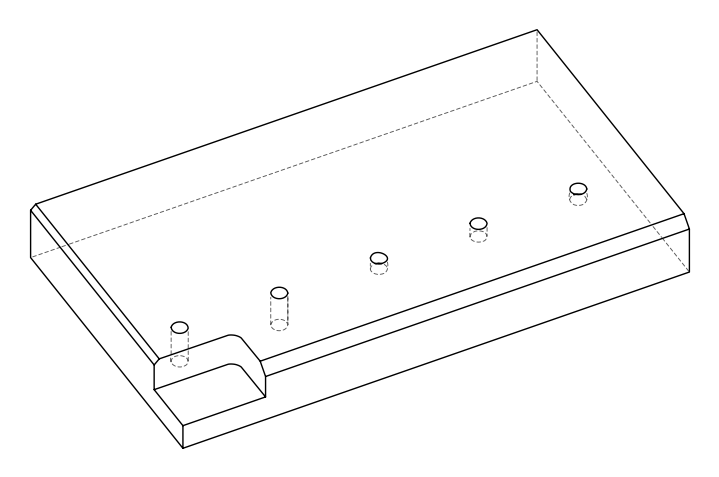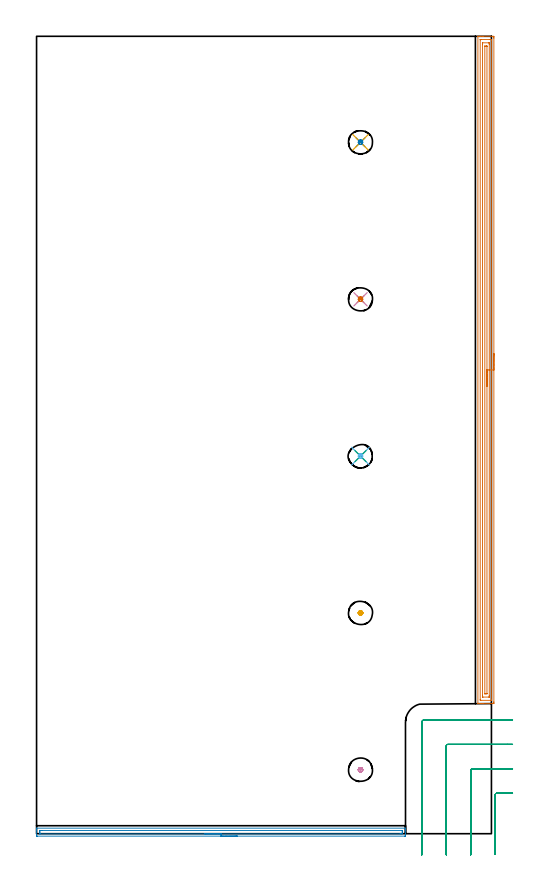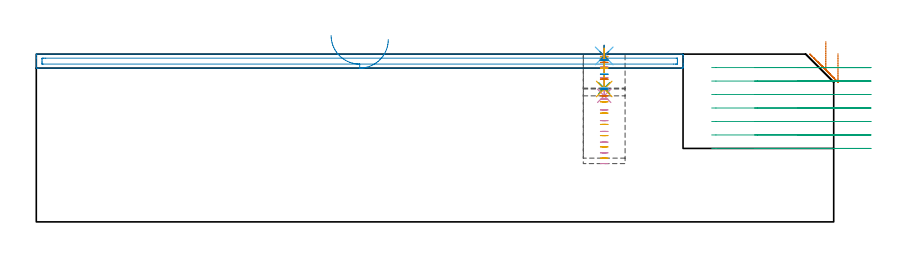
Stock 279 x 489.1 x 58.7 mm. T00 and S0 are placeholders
(PLAN: 14 operations, 5 tool changes, 24.8 min)
(1 AREA_MILL | FG_CHAMFER_SURFACE | UGT0205_001 | 13.31 min | 19932 mm3)
(2 AREA_MILL_1 | FG_CHAMFER_SURFACE_1 | UGT0205_001 | 3.8 min | 2759 mm3)
(3 MILL_CORNER_NOTCH_RECTANGULAR | CORNER_NOTCH_RECTANGULAR | UGT0201_094 | Follow Part, ap 5, ae 75% | 5.9 min | 137540 mm3)
(4 MILL_BLIND_HOLE_FROM_SOLID_MATERIAL | STEP1POCKET | UGT0201_129 | Spiral | 0.57 min | 6401 mm3)
(5 MILL_BLIND_HOLE_FROM_SOLID_MATERIAL_1 | STEP1POCKET_1 | UGT0201_129 | Spiral | 0.52 min | 6065 mm3)
(6 SPOT_DRILL | STEP1POCKET_2 | NXT0321_9005460120000 | 0.03 min | 30 mm3)
(7 SPOT_DRILL_1 | STEP1POCKET_3 | NXT0321_9005460120000 | 0.03 min | 32 mm3)
(8 SPOT_DRILL_2 | STEP1POCKET_4 | NXT0321_9005460120000 | 0.03 min | 9 mm3)
(9 DRILL_BLIND_HOLE_INTO_CENTER | STEP1POCKET_2 | NXT0301_128 | 0.06 min | 1238 mm3)
(10 DRILL_BLIND_HOLE_INTO_CENTER_1 | STEP1POCKET_3 | NXT0301_128 | 0.07 min | 1498 mm3)
(11 DRILL_BLIND_HOLE_INTO_CENTER_2 | STEP1POCKET_4 | NXT0301_128 | 0.06 min | 1278 mm3)
(12 MILL_ROUGH_BLIND_HOLE_CONTOUR | STEP1POCKET_2 | UGT0201_129 | Spiral | 0.16 min | 736 mm3)
(13 MILL_ROUGH_BLIND_HOLE_CONTOUR_1 | STEP1POCKET_3 | UGT0201_129 | Spiral | 0.16 min | 942 mm3)
(14 MILL_ROUGH_BLIND_HOLE_CONTOUR_2 | STEP1POCKET_4 | UGT0201_129 | Spiral | 0.16 min | 769 mm3)
(TOOL UGT0205_001 | Chamfer Mill 20 x 3 x 45 deg. | D20 FL50 Z2)
(TOOL UGT0201_094 | End mill 20 mm | D20 FL38 Z4)
(TOOL UGT0201_129 | Carbide End Mill 11.9 | D11.9 FL15 Z4)
(TOOL NXT0321_9005460120000 | NC Spot Drill, 142deg, 12mm, Carbide, Uncoated | D12 PA142 FL30 Z2)
(TOOL NXT0301_128 | Carbide Drill 12mm [861.1-1200-036A1-GP GC34] | D12 PA150 FL37.4 Z2)
(OP 1 AREA_MILL)
G17 G21 G94 G90
T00 M6
G54
G17 G0 G90 X280.5 Y294.45 S1061 M3
G43 Z68.7 H0
Z58.9
G94 G1 Y294.412 Z58.029 F250.
Y294.298 Z57.164
Y294.109 Z56.312
Y293.847 Z55.48
Y293.513 Z54.674
Y293.11 Z53.9
Y292.642 Z53.164
Y292.11 Z52.472
Y291.521 Z51.829
Y290.878 Z51.24
Y290.186 Z50.709
Y289.45 Z50.24
Y288.676 Z49.837
Y287.87 Z49.503
Y287.038 Z49.241
Y286.186 Z49.052
Y285.322 Z48.938
Y284.45 Z48.9
Y80.818
X280.499 Y80.412 Z48.901
X280.495 Y79.931 Z48.903
X280.492 Y79.809 Z48.906
X280.018 Y79.8 Z49.379
X273.833 Z55.561
X273.277 Z56.12
X272.949 Z56.447
X272.394 Z57.002
X272.065 Z57.329
X271.409 Z57.99
X271.058 Z58.341
X270.715 Z58.676
X270.702 Y79.808 Z58.688
X270.7 Y79.966 Z58.7
Y488.934
X270.703 Y489.092 Z58.688
X270.715 Y489.1 Z58.676
X271.058 Z58.341
X271.409 Z57.991
X272.065 Z57.329
X273.277 Z56.12
X273.833 Z55.561
X279.74 Z49.657
X280.018 Y489.097 Z49.379
X280.492 Y489.091 Z48.906
X280.495 Y488.969 Z48.903
X280.499 Y488.488 Z48.901
X280.5 Y488.001 Z48.9
Y284.45
X279.086 Z50.314
X279.085 Y81.987 Z50.315
X279.084 Y81.882 Z50.316
X279.082 Y81.83 Z50.318
X279.08 Y81.812 Z50.32
X279.039 Y81.81 Z50.361
X278.644 Y81.801 Z50.756
X272.458 Z56.942
X272.229 Y81.806 Z57.171
X272.121 Y81.811 Z57.279
X272.115 Y82.148 Z57.285
Y82.198
Y486.913
X272.116 Y487.018 Z57.284
X272.118 Y487.07 Z57.282
X272.12 Y487.088 Z57.28
X272.161 Y487.09 Z57.239
X272.556 Y487.099 Z56.844
X278.251 Y487.1 Z51.149
X278.741 Y487.099 Z50.659
X278.971 Y487.094 Z50.429
X279.079 Y487.089 Z50.321
X279.085 Y486.752 Z50.315
Y486.702
X279.086 Y284.45 Z50.314
X277.671 Z51.729
Y84.57
X277.667 Y83.984 Z51.733
X277.665 Y83.833 Z51.735
X277.655 Y83.81 Z51.745
X277.61 Y83.804 Z51.79
X277.549 Y83.801 Z51.851
X273.833 Z55.567
X273.651 Y83.805 Z55.749
X273.536 Y83.81 Z55.864
X273.532 Y83.882 Z55.868
X273.53 Y83.984 Z55.87
X273.529 Y84.292 Z55.871
X273.528 Y84.877 Z55.872
X273.529 Y484.33 Z55.871
X273.532 Y484.916 Z55.868
X273.535 Y485.067 Z55.865
X273.545 Y485.09 Z55.855
X273.59 Y485.096 Z55.81
X273.651 Y485.099 Z55.749
X277.367 Z52.033
X277.549 Y485.095 Z51.851
X277.664 Y485.09 Z51.736
X277.668 Y485.018 Z51.732
X277.67 Y484.916 Z51.73
X277.671 Y484.608 Z51.729
X277.672 Y484.023 Z51.728
X277.671 Y284.45 Z51.729
X276.257 Z53.143
Y85.999
X276.256 Y85.904 Z53.144
X276.253 Y85.846 Z53.147
X276.251 Y85.819 Z53.149
X276.239 Y85.81 Z53.161
X275.57 Y85.8 Z53.83
X275.167 Y85.805 Z54.233
X274.966 Y85.81 Z54.434
X274.949 Y85.812 Z54.451
X274.947 Y85.827 Z54.453
X274.944 Y85.864 Z54.456
X274.943 Y85.915 Z54.457
Y482.901
X274.944 Y482.996 Z54.456
X274.947 Y483.054 Z54.453
X274.949 Y483.081 Z54.451
X274.961 Y483.09 Z54.439
X275.63 Y483.1 Z53.77
X276.033 Y483.095 Z53.367
X276.234 Y483.09 Z53.166
X276.251 Y483.088 Z53.149
X276.253 Y483.073 Z53.147
X276.256 Y483.036 Z53.144
X276.257 Y482.985 Z53.143
Y284.45
Y283.578 Z53.181
Y282.714 Z53.295
Y281.862 Z53.483
Y281.03 Z53.746
Y280.224 Z54.08
Y279.45 Z54.482
Y278.714 Z54.951
Y278.022 Z55.482
Y277.379 Z56.072
Y276.79 Z56.715
Y276.258 Z57.407
Y275.79 Z58.143
Y275.387 Z58.917
Y275.053 Z59.723
Y274.791 Z60.555
Y274.602 Z61.406
Y274.488 Z62.271
Y274.45 Z63.143
G0 Z68.7
M5
M2
(OP 2 AREA_MILL_1)
G17 G21 G94 G90
T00 M6
G54
G17 G0 G90 X123.15 Y-1.5 S1061 M3
G43 Z68.7 H0
Z63.8
G94 G1 X123.112 Z62.928 F250.
X122.998 Z62.064
X122.809 Z61.212
X122.547 Z60.38
X122.213 Z59.574
X121.81 Z58.8
X121.342 Z58.064
X120.81 Z57.372
X120.221 Z56.729
X119.578 Z56.14
X118.886 Z55.608
X118.15 Z55.14
X117.376 Z54.737
X116.57 Z54.403
X115.738 Z54.141
X114.886 Z53.952
X114.022 Z53.838
X113.15 Z53.8
X0.615
X0.332 Y-1.498
X0.01 Y-1.493 Z53.803
X0. Y-1.223 Z54.073
Y1.926 Z57.222
Y2.254 Z57.548
Y2.909 Z58.208
Y3.191 Z58.49
X0.001 Y3.296 Z58.587
X0.003 Y3.345 Z58.636
X0.01 Y3.397 Z58.688
X0.168 Y3.4 Z58.7
X226.132
X226.29 Y3.397 Z58.688
X226.298 Y3.297 Z58.589
X226.3 Y3.191 Z58.49
Y2.909 Z58.208
Y2.254 Z57.548
Y0.188 Z55.485
Y-0.354 Z54.941
Y-0.952 Z54.344
X226.297 Y-1.223 Z54.073
X226.29 Y-1.493 Z53.802
X225.968 Y-1.498 Z53.8
X225.685 Y-1.5
X113.15
Y-0.086 Z55.214
X2.401 Y-0.085 Z55.215
X2.124 Y-0.084 Z55.216
X2.044 Y-0.081 Z55.219
X2.011 Y-0.079 Z55.221
X2.008 Y-0.061 Z55.239
X2.002 Y0.035 Z55.335
X2. Y0.515 Z55.815
Y0.906 Z56.206
X2.001 Y1.384 Z56.684
X2.004 Y1.771 Z57.071
X2.01 Y1.904 Z57.204
X2.024 Y1.979 Z57.279
X2.093 Y1.98 Z57.28
X2.401 Y1.984 Z57.284
X2.677 Y1.985 Z57.285
X3.294 Y1.986 Z57.286
X223.899 Y1.985 Z57.285
X224.176 Y1.984 Z57.284
X224.256 Y1.981 Z57.281
X224.289 Y1.979 Z57.279
X224.291 Y1.961 Z57.261
X224.298 Y1.865 Z57.165
X224.3 Y1.384 Z56.684
Y0.994 Z56.294
X224.299 Y0.515 Z55.815
X224.296 Y0.128 Z55.428
X224.29 Y-0.004 Z55.296
X224.276 Y-0.079 Z55.221
X224.207 Y-0.081 Z55.219
X223.899 Y-0.084 Z55.216
X223.623 Y-0.085 Z55.215
X223.006 Y-0.086 Z55.214
X113.15
X112.278 Z55.252
X111.414 Z55.366
X110.562 Z55.555
X109.73 Z55.817
X108.924 Z56.151
X108.15 Z56.554
X107.414 Z57.023
X106.722 Z57.554
X106.079 Z58.143
X105.49 Z58.786
X104.958 Z59.478
X104.49 Z60.214
X104.087 Z60.988
X103.753 Z61.794
X103.491 Z62.626
X103.302 Z63.478
X103.188 Z64.343
X103.15 Z65.214
G0 Z68.7
M5
M2
(OP 3 MILL_CORNER_NOTCH_RECTANGULAR)
G17 G21 G94 G90
T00 M6
G54
G17 G0 G90 X292. Y24.8 S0 M3
G43 Z68.7 H0
Z53.986
G94 G1 X289. F250.
X282.294 F500.
G3 X281.3 Y23.806 R1.
G1 Y-9.732
Y-12.732 F250.
G0 Z68.7
X292. Y39.8
Z53.986
G1 X289.
X267.295 F500.
G3 X266.3 Y38.805 R1.
G1 Y-10.
Y-13. F250.
G0 Z68.7
X292. Y54.8
Z53.986
G1 X289.
X252.295 F500.
G3 X251.3 Y53.805 R1.
G1 Y-10.
Y-13. F250.
G0 Z68.7
X292. Y69.8
Z53.986
G1 X289.
X237.8 F500.
G3 X236.3 Y68.3 R1.5
G1 Y-10.
Y-13. F250.
G0 Z68.7
X292. Y24.8
Z49.271
G1 X289.
X282.294 F500.
G3 X281.3 Y23.806 R1.
G1 Y-9.732
Y-12.732 F250.
G0 Z68.7
X292. Y39.8
Z49.271
G1 X289.
X267.295 F500.
G3 X266.3 Y38.805 R1.
G1 Y-10.
Y-13. F250.
G0 Z68.7
X292. Y54.8
Z49.271
G1 X289.
X252.295 F500.
G3 X251.3 Y53.805 R1.
G1 Y-10.
Y-13. F250.
G0 Z68.7
X292. Y69.8
Z49.271
G1 X289.
X237.8 F500.
G3 X236.3 Y68.3 R1.5
G1 Y-10.
Y-13. F250.
G0 Z68.7
X292. Y24.8
Z44.557
G1 X289.
X282.294 F500.
G3 X281.3 Y23.806 R1.
G1 Y-9.732
Y-12.732 F250.
G0 Z68.7
X292. Y39.8
Z44.557
G1 X289.
X267.295 F500.
G3 X266.3 Y38.805 R1.
G1 Y-10.
Y-13. F250.
G0 Z68.7
X292. Y54.8
Z44.557
G1 X289.
X252.295 F500.
G3 X251.3 Y53.805 R1.
G1 Y-10.
Y-13. F250.
G0 Z68.7
X292. Y69.8
Z44.557
G1 X289.
X237.8 F500.
G3 X236.3 Y68.3 R1.5
G1 Y-10.
Y-13. F250.
G0 Z68.7
X292. Y24.8
Z39.843
G1 X289.
X282.294 F500.
G3 X281.3 Y23.806 R1.
G1 Y-9.732
Y-12.732 F250.
G0 Z68.7
X292. Y39.8
Z39.843
G1 X289.
X267.295 F500.
G3 X266.3 Y38.805 R1.
G1 Y-10.
Y-13. F250.
G0 Z68.7
X292. Y54.8
Z39.843
G1 X289.
X252.295 F500.
G3 X251.3 Y53.805 R1.
G1 Y-10.
Y-13. F250.
G0 Z68.7
X292. Y69.8
Z39.843
G1 X289.
X237.8 F500.
G3 X236.3 Y68.3 R1.5
G1 Y-10.
Y-13. F250.
G0 Z68.7
X292. Y24.8
Z35.129
G1 X289.
X282.294 F500.
G3 X281.3 Y23.806 R1.
G1 Y-9.732
Y-12.732 F250.
G0 Z68.7
X292. Y39.8
Z35.129
G1 X289.
X267.295 F500.
G3 X266.3 Y38.805 R1.
G1 Y-10.
Y-13. F250.
G0 Z68.7
X292. Y54.8
Z35.129
G1 X289.
X252.295 F500.
G3 X251.3 Y53.805 R1.
G1 Y-10.
Y-13. F250.
G0 Z68.7
X292. Y69.8
Z35.129
G1 X289.
X237.8 F500.
G3 X236.3 Y68.3 R1.5
G1 Y-10.
Y-13. F250.
G0 Z68.7
X292. Y24.8
Z30.414
G1 X289.
X282.294 F500.
G3 X281.3 Y23.806 R1.
G1 Y-9.732
Y-12.732 F250.
G0 Z68.7
X292. Y39.8
Z30.414
G1 X289.
X267.295 F500.
G3 X266.3 Y38.805 R1.
G1 Y-10.
Y-13. F250.
G0 Z68.7
X292. Y54.8
Z30.414
G1 X289.
X252.295 F500.
G3 X251.3 Y53.805 R1.
G1 Y-10.
Y-13. F250.
G0 Z68.7
X292. Y69.8
Z30.414
G1 X289.
X237.8 F500.
G3 X236.3 Y68.3 R1.5
G1 Y-10.
Y-13. F250.
G0 Z68.7
X292. Y24.8
Z25.7
G1 X289.
X282.294 F500.
G3 X281.3 Y23.806 R1.
G1 Y-9.732
Y-12.732 F250.
G0 Z68.7
X292. Y39.8
Z25.7
G1 X289.
X267.295 F500.
G3 X266.3 Y38.805 R1.
G1 Y-10.
Y-13. F250.
G0 Z68.7
X292. Y54.8
Z25.7
G1 X289.
X252.295 F500.
G3 X251.3 Y53.805 R1.
G1 Y-10.
Y-13. F250.
G0 Z68.7
X292. Y69.8
Z25.7
G1 X289.
X237.8 F500.
G3 X236.3 Y68.3 R1.5
G1 Y-10.
Y-13. F250.
G0 Z68.7
M5
M2
(OP 4 MILL_BLIND_HOLE_FROM_SOLID_MATERIAL)
G17 G21 G94 G90
T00 M6
G54
G17 G0 G90 X198.7 Y39.2 S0 M3
G43 Z68.7 H0
Z57.945
G94 G3 X199.375 Y39.875 R0.675 F250.
X198.7 Y40.55 R0.675
X197.35 Y39.2 R1.35
X198.7 Y40.55 R-1.35
X198.025 Y39.875 R0.675
X198.7 Y39.2 R0.675
G0 Z54.191
G3 X199.375 Y39.875 R0.675
X198.7 Y40.55 R0.675
X197.35 Y39.2 R1.35
X198.7 Y40.55 R-1.35
X198.025 Y39.875 R0.675
X198.7 Y39.2 R0.675
G0 Z50.436
G3 X199.375 Y39.875 R0.675
X198.7 Y40.55 R0.675
X197.35 Y39.2 R1.35
X198.7 Y40.55 R-1.35
X198.025 Y39.875 R0.675
X198.7 Y39.2 R0.675
G0 Z46.682
G3 X199.375 Y39.875 R0.675
X198.7 Y40.55 R0.675
X197.35 Y39.2 R1.35
X198.7 Y40.55 R-1.35
X198.025 Y39.875 R0.675
X198.7 Y39.2 R0.675
G0 Z42.927
G3 X199.375 Y39.875 R0.675
X198.7 Y40.55 R0.675
X197.35 Y39.2 R1.35
X198.7 Y40.55 R-1.35
X198.025 Y39.875 R0.675
X198.7 Y39.2 R0.675
G0 Z39.173
G3 X199.375 Y39.875 R0.675
X198.7 Y40.55 R0.675
X197.35 Y39.2 R1.35
X198.7 Y40.55 R-1.35
X198.025 Y39.875 R0.675
X198.7 Y39.2 R0.675
G0 Z35.418
G3 X199.375 Y39.875 R0.675
X198.7 Y40.55 R0.675
X197.35 Y39.2 R1.35
X198.7 Y40.55 R-1.35
X198.025 Y39.875 R0.675
X198.7 Y39.2 R0.675
G0 Z31.664
G3 X199.375 Y39.875 R0.675
X198.7 Y40.55 R0.675
X197.35 Y39.2 R1.35
X198.7 Y40.55 R-1.35
X198.025 Y39.875 R0.675
X198.7 Y39.2 R0.675
G0 Z27.909
G3 X199.375 Y39.875 R0.675
X198.7 Y40.55 R0.675
X197.35 Y39.2 R1.35
X198.7 Y40.55 R-1.35
X198.025 Y39.875 R0.675
X198.7 Y39.2 R0.675
G0 Z24.155
G3 X199.375 Y39.875 R0.675
X198.7 Y40.55 R0.675
X197.35 Y39.2 R1.35
X198.7 Y40.55 R-1.35
X198.025 Y39.875 R0.675
X198.7 Y39.2 R0.675
G0 Z20.4
G3 X199.375 Y39.875 R0.675
X198.7 Y40.55 R0.675
X197.35 Y39.2 R1.35
X198.7 Y40.55 R-1.35
X198.025 Y39.875 R0.675
X198.7 Y39.2 R0.675
G0 Z68.7
M5
M2
(OP 5 MILL_BLIND_HOLE_FROM_SOLID_MATERIAL_1)
G17 G21 G94 G90
T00 M6
G54
G17 G0 G90 X198.7 Y135.4 S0 M3
G43 Z68.7 H0
Z57.76
G94 G3 X199.375 Y136.075 R0.675 F250.
X198.7 Y136.75 R0.675
X197.35 Y135.4 R1.35
X198.7 Y136.75 R-1.35
X198.025 Y136.075 R0.675
X198.7 Y135.4 R0.675
G0 Z53.82
G3 X199.375 Y136.075 R0.675
X198.7 Y136.75 R0.675
X197.35 Y135.4 R1.35
X198.7 Y136.75 R-1.35
X198.025 Y136.075 R0.675
X198.7 Y135.4 R0.675
G0 Z49.88
G3 X199.375 Y136.075 R0.675
X198.7 Y136.75 R0.675
X197.35 Y135.4 R1.35
X198.7 Y136.75 R-1.35
X198.025 Y136.075 R0.675
X198.7 Y135.4 R0.675
G0 Z45.94
G3 X199.375 Y136.075 R0.675
X198.7 Y136.75 R0.675
X197.35 Y135.4 R1.35
X198.7 Y136.75 R-1.35
X198.025 Y136.075 R0.675
X198.7 Y135.4 R0.675
G0 Z42.
G3 X199.375 Y136.075 R0.675
X198.7 Y136.75 R0.675
X197.35 Y135.4 R1.35
X198.7 Y136.75 R-1.35
X198.025 Y136.075 R0.675
X198.7 Y135.4 R0.675
G0 Z38.06
G3 X199.375 Y136.075 R0.675
X198.7 Y136.75 R0.675
X197.35 Y135.4 R1.35
X198.7 Y136.75 R-1.35
X198.025 Y136.075 R0.675
X198.7 Y135.4 R0.675
G0 Z34.12
G3 X199.375 Y136.075 R0.675
X198.7 Y136.75 R0.675
X197.35 Y135.4 R1.35
X198.7 Y136.75 R-1.35
X198.025 Y136.075 R0.675
X198.7 Y135.4 R0.675
G0 Z30.18
G3 X199.375 Y136.075 R0.675
X198.7 Y136.75 R0.675
X197.35 Y135.4 R1.35
X198.7 Y136.75 R-1.35
X198.025 Y136.075 R0.675
X198.7 Y135.4 R0.675
G0 Z26.24
G3 X199.375 Y136.075 R0.675
X198.7 Y136.75 R0.675
X197.35 Y135.4 R1.35
X198.7 Y136.75 R-1.35
X198.025 Y136.075 R0.675
X198.7 Y135.4 R0.675
G0 Z22.3
G3 X199.375 Y136.075 R0.675
X198.7 Y136.75 R0.675
X197.35 Y135.4 R1.35
X198.7 Y136.75 R-1.35
X198.025 Y136.075 R0.675
X198.7 Y135.4 R0.675
G0 Z68.7
M5
M2
(OP 6 SPOT_DRILL)
G17 G21 G94 G90
T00 M6
G54
G17 G0 G90 X198.7 Y231.6 S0 M3
G43 Z68.7 H0
G94 G81 G98 Z58.072 F250. R61.7
G80
M5
M2
(OP 7 SPOT_DRILL_1)
G17 G21 G94 G90
T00 M6
G54
G17 G0 G90 X198.7 Y327.8 S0 M3
G43 Z68.7 H0
G94 G81 G98 Z58.072 F250. R61.7
G80
M5
M2
(OP 8 SPOT_DRILL_2)
G17 G21 G94 G90
T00 M6
G54
G17 G0 G90 X198.7 Y424.1 S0 M3
G43 Z68.7 H0
G94 G81 G98 Z58.072 F250. R61.7
G80
M5
M2
(OP 9 DRILL_BLIND_HOLE_INTO_CENTER)
G17 G21 G94 G90
T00 M6
G54
G17 G0 G90 X198.7 Y231.6 S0 M3
G43 Z68.7 H1
G94 G81 G98 Z46.8 F250. R60.7
G80
M5
M2
(OP 10 DRILL_BLIND_HOLE_INTO_CENTER_1)
G17 G21 G94 G90
T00 M6
G54
G17 G0 G90 X198.7 Y327.8 S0 M3
G43 Z68.7 H1
G94 G81 G98 Z44.1 F250. R60.7
G80
M5
M2
(OP 11 DRILL_BLIND_HOLE_INTO_CENTER_2)
G17 G21 G94 G90
T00 M6
G54
G17 G0 G90 X198.7 Y424.1 S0 M3
G43 Z68.7 H1
G94 G81 G98 Z46.5 F250. R60.7
G80
M5
M2
(OP 12 MILL_ROUGH_BLIND_HOLE_CONTOUR)
G17 G21 G94 G90
T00 M6
G54
G17 G0 G90 X198.7 Y231.6 S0 M3
G43 Z68.7 H0
Z56.733
G94 G3 X199.375 Y232.275 R0.675 F250.
X198.7 Y232.95 R0.675
X197.35 Y231.6 R1.35
X198.7 Y232.95 R-1.35
X198.025 Y232.275 R0.675
X198.7 Y231.6 R0.675
G0 Z51.767
G3 X199.375 Y232.275 R0.675
X198.7 Y232.95 R0.675
X197.35 Y231.6 R1.35
X198.7 Y232.95 R-1.35
X198.025 Y232.275 R0.675
X198.7 Y231.6 R0.675
G0 Z46.8
G3 X199.375 Y232.275 R0.675
X198.7 Y232.95 R0.675
X197.35 Y231.6 R1.35
X198.7 Y232.95 R-1.35
X198.025 Y232.275 R0.675
X198.7 Y231.6 R0.675
G0 Z68.7
M5
M2
(OP 13 MILL_ROUGH_BLIND_HOLE_CONTOUR_1)
G17 G21 G94 G90
T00 M6
G54
G17 G0 G90 X198.7 Y327.8 S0 M3
G43 Z68.7 H0
Z55.833
G94 G3 X199.375 Y328.475 R0.675 F250.
X198.7 Y329.15 R0.675
X197.35 Y327.8 R1.35
X198.7 Y329.15 R-1.35
X198.025 Y328.475 R0.675
X198.7 Y327.8 R0.675
G0 Z49.967
G3 X199.375 Y328.475 R0.675
X198.7 Y329.15 R0.675
X197.35 Y327.8 R1.35
X198.7 Y329.15 R-1.35
X198.025 Y328.475 R0.675
X198.7 Y327.8 R0.675
G0 Z44.1
G3 X199.375 Y328.475 R0.675
X198.7 Y329.15 R0.675
X197.35 Y327.8 R1.35
X198.7 Y329.15 R-1.35
X198.025 Y328.475 R0.675
X198.7 Y327.8 R0.675
G0 Z68.7
M5
M2
(OP 14 MILL_ROUGH_BLIND_HOLE_CONTOUR_2)
G17 G21 G94 G90
T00 M6
G54
G17 G0 G90 X198.7 Y424.1 S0 M3
G43 Z68.7 H0
Z56.633
G94 G3 X199.375 Y424.775 R0.675 F250.
X198.7 Y425.45 R0.675
X197.35 Y424.1 R1.35
X198.7 Y425.45 R-1.35
X198.025 Y424.775 R0.675
X198.7 Y424.1 R0.675
G0 Z51.567
G3 X199.375 Y424.775 R0.675
X198.7 Y425.45 R0.675
X197.35 Y424.1 R1.35
X198.7 Y425.45 R-1.35
X198.025 Y424.775 R0.675
X198.7 Y424.1 R0.675
G0 Z46.5
G3 X199.375 Y424.775 R0.675
X198.7 Y425.45 R0.675
X197.35 Y424.1 R1.35
X198.7 Y425.45 R-1.35
X198.025 Y424.775 R0.675
X198.7 Y424.1 R0.675
G0 Z68.7
M5
M2
